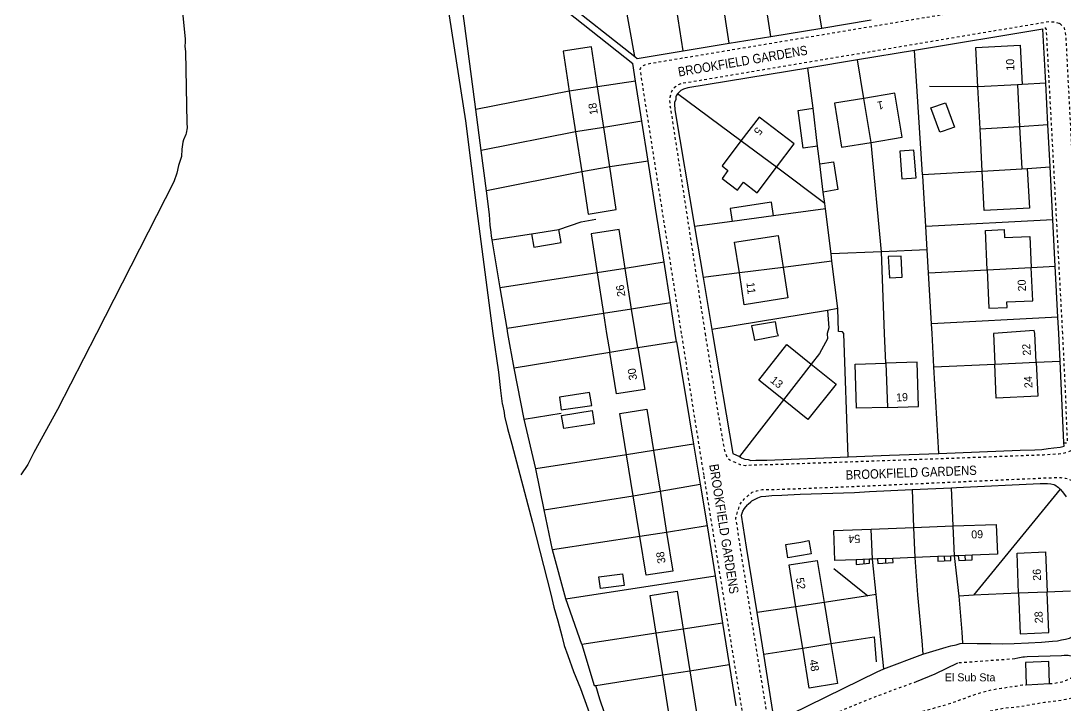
# Model space of a CAD drawing. Extents: x 421500 to 422711, y 436000 to 437000.
# Drawn here: x 421500 to 421695.8, y 436430.3 to 436558.6 of the extents above; entities that cross this region are included whole.
import ezdxf

# ---------------------------------------------------------------- set-up
doc = ezdxf.new("R2010")
doc.units = 0
doc.linetypes.add('716709-ExBase$0$OS-DASHEDLINE', pattern=[1, 0.5, -0.5])
for name, color, linetype in [('716709-ExBase$0$OS-LINE_0001_BLG_OUTLINE', 7, 'Continuous'), ('716709-ExBase$0$OS-LINE_0021_ROAD_OR_TRACK', 8, '716709-ExBase$0$OS-DASHEDLINE'), ('716709-ExBase$0$OS-LINE_0030_BLG_DIVISION', 8, 'Continuous'), ('716709-ExBase$0$OS-LINE_0030_OBSTRUCTING_FEAT', 8, 'Continuous'), ('716709-ExBase$0$OS-LINE_0032_PATH_OR_EDGE', 8, '716709-ExBase$0$OS-DASHEDLINE'), ('716709-ExBase$0$OS-LINE_0052_STEP_OR_UNCLASS', 8, 'Continuous'), ('716709-ExBase$0$OS-TEXT_BUILDING_OR_STRUCTURE', 4, 'Continuous'), ('716709-ExBase$0$OS-TEXT_ROAD_NAME', 7, 'Continuous')]:
    doc.layers.add(name, color=color, linetype=linetype)
doc.styles.add('716709-ExBase$0$Romans', font='romans.shx', dxfattribs={"width": 0.9})
doc.styles.add('716709-ExBase$0$Standard', font='romans.shx')

msp = doc.modelspace()

# ---------------------------------------------------------------- linework, layer by layer
at = {"layer": '716709-ExBase$0$OS-LINE_0001_BLG_OUTLINE'}
for p, q in [((421609.26, 436538.56), (421608.09, 436546.21)), ((421679.8, 436538.35), (421679.39, 436546.21)), ((421687.7, 436546.65), (421686.8, 436546.6)), ((421686.8, 436546.6), (421687.22, 436538.8)), ((421602.8, 436545.4), (421603.98, 436537.75)), ((421610.38, 436531.19), (421609.26, 436538.56)), ((421680.21, 436530.41), (421679.8, 436538.35)), ((421687.22, 436538.8), (421687.65, 436530.85)), ((421603.98, 436537.75), (421605.13, 436530.27)), ((421687.65, 436530.85), (421688.65, 436530.9)), ((421608.03, 436511.37), (421609.22, 436503.74)), ((421614.49, 436504.56), (421613.29, 436512.19)), ((421609.22, 436503.74), (421609.8, 436500)), ((421615.2, 436500), (421614.49, 436504.56)), ((421609.8, 436500), (421610.39, 436496.41)), ((421615.66, 436497.26), (421615.2, 436500)), ((421682.35, 436500), (421682.56, 436494.26)), ((421690.35, 436494.61), (421690.1, 436500)), ((421618.59, 436478.04), (421619.81, 436470.41)), ((421614.77, 436469.54), (421613.51, 436477.25)), ((421619.81, 436470.41), (421621.04, 436462.7)), ((421616, 436461.92), (421614.77, 436469.54)), ((421667.33, 436463.61), (421674.76, 436463.9)), ((421659.4, 436463.31), (421667.33, 436463.61)), ((421667.55, 436457.99), (421663.45, 436457.83)), ((421671.9, 436458.16), (421667.55, 436457.99)), ((421674.35, 436458.26), (421671.9, 436458.16)), ((421675, 436458.28), (421674.35, 436458.26)), ((421675.7, 436458.31), (421675, 436458.28)), ((421678.3, 436458.41), (421675.7, 436458.31)), ((421659.1, 436457.66), (421656.55, 436457.56)), ((421659.65, 436457.68), (421659.1, 436457.66)), ((421660.55, 436457.71), (421659.65, 436457.68)), ((421663.45, 436457.83), (421660.55, 436457.71)), ((421646.56, 436441.01), (421645.29, 436448.76)), ((421650.57, 436449.57), (421651.85, 436441.86)), ((421624.13, 436444.56), (421625.38, 436436.76)), ((421620.32, 436435.97), (421619.08, 436443.79)), ((421625.38, 436436.76), (421626.63, 436428.91)), ((421621.59, 436428.03), (421620.32, 436435.97))]:
    msp.add_line(p, q, dxfattribs=at)
at = {"layer": '716709-ExBase$0$OS-LINE_0001_BLG_OUTLINE', "flags": 128}
for points in [[(421679.39, 436546.21), (421679, 436553.6), (421687.3, 436554.05), (421687.7, 436546.65)], [(421608.09, 436546.21), (421606.95, 436553.7), (421601.65, 436552.9), (421602.8, 436545.4)], [(421658.04, 436544.05), (421652.55, 436543.15), (421653.85, 436534.9), (421659.4, 436535.8)], [(421659.4, 436535.8), (421665.2, 436536.75), (421663.8, 436545), (421658.04, 436544.05)], [(421641.66, 436531.13), (421644.95, 436535.5), (421638.4, 436540.55), (421634.99, 436536.07)], [(421634.99, 436536.07), (421631.45, 436531.4), (421632.55, 436530.5), (421631.45, 436529.05), (421634.35, 436526.85), (421635.45, 436528.35), (421638.05, 436526.35), (421641.66, 436531.13)], [(421605.13, 436530.27), (421606.35, 436522.35), (421611.6, 436523.2), (421610.38, 436531.19)], [(421688.65, 436530.9), (421689.05, 436523.5), (421680.6, 436523.05), (421680.21, 436530.41)], [(421613.29, 436512.19), (421612.15, 436519.5), (421606.9, 436518.65), (421608.03, 436511.37)], [(421681.13, 436511.93), (421680.8, 436519.3), (421684.3, 436519.45), (421684.4, 436517.95), (421689.15, 436518.15), (421689.41, 436512.37)], [(421634.68, 436511.33), (421633.8, 436517.1), (421641.95, 436518.35), (421642.87, 436512.37)], [(421642.87, 436512.37), (421643.75, 436506.65), (421635.6, 436505.35), (421634.68, 436511.33)], [(421681.13, 436511.93), (421681.45, 436504.7), (421684.9, 436504.85), (421684.85, 436505.9), (421689.7, 436506.1), (421689.41, 436512.37)], [(421690.1, 436500), (421689.95, 436500.55), (421682.35, 436500)], [(421615.66, 436497.26), (421616.95, 436489.5), (421611.65, 436488.65), (421610.39, 436496.41)], [(421642.95, 436487.53), (421638.35, 436491.25), (421643.6, 436497.9), (421648.17, 436494.22)], [(421648.17, 436494.22), (421652.85, 436490.45), (421647.5, 436483.85), (421642.95, 436487.53)], [(421662.45, 436486.13), (421656.65, 436485.95), (421656.4, 436494.25), (421662.12, 436494.42)], [(421662.45, 436486.13), (421668.25, 436486.3), (421668, 436494.6), (421662.12, 436494.42)], [(421690.35, 436494.61), (421690.65, 436488.2), (421682.8, 436487.85), (421682.56, 436494.26)], [(421613.51, 436477.25), (421612.25, 436485), (421617.35, 436485.8), (421618.59, 436478.04)], [(421674.76, 436463.9), (421682.8, 436464.2), (421683.05, 436458.6), (421678.3, 436458.41)], [(421621.04, 436462.7), (421622.2, 436455.45), (421617.2, 436454.65), (421616, 436461.92)], [(421656.55, 436457.56), (421652.6, 436457.4), (421652.4, 436463.05), (421659.4, 436463.31)], [(421687.02, 436451.28), (421686.75, 436458.8), (421692.1, 436459.05), (421692.4, 436451.51)], [(421645.29, 436448.76), (421644, 436456.6), (421649.25, 436457.45), (421650.57, 436449.57)], [(421619.08, 436443.79), (421617.95, 436450.85), (421623, 436451.65), (421624.13, 436444.56)], [(421687.02, 436451.28), (421687.3, 436443.7), (421692.7, 436443.9), (421692.4, 436451.51)], [(421651.85, 436441.86), (421653.1, 436434.4), (421647.8, 436433.5), (421646.56, 436441.01)]]:
    msp.add_lwpolyline(points, dxfattribs=at)
at = {"layer": '716709-ExBase$0$OS-LINE_0021_ROAD_OR_TRACK'}
msp.add_line((421628.8, 436468.8), (421628.06, 436473.4), dxfattribs=at)
at = {"layer": '716709-ExBase$0$OS-LINE_0021_ROAD_OR_TRACK', "flags": 128}
for points in [[(421623.85, 436500), (421616.15, 436549.15), (421616.1, 436549.45), (421616.15, 436549.65), (421616.5, 436550.05), (421616.7, 436550.2), (421617.3, 436550.5), (421692.7, 436563.1), (421693.5, 436563.45), (421694.1, 436563.8), (421694.39, 436564.05)], [(421694.67, 436558.09), (421694.65, 436558.1), (421694, 436558.3), (421692.7, 436558.4), (421623.75, 436546.8), (421623.1, 436546.5), (421622.55, 436546.1), (421622.2, 436545.75), (421621.9, 436545.15), (421621.8, 436544.9), (421621.65, 436544.2), (421621.6, 436544), (421621.65, 436542.85), (421621.8, 436542), (421628.25, 436500)], [(421698.8, 436500), (421695.95, 436555.25), (421695.8, 436556.4), (421695.75, 436556.8), (421695.65, 436557.2), (421695.2, 436557.65), (421694.8, 436558), (421694.67, 436558.09)], [(421628.06, 436473.4), (421626.2, 436485), (421624.4, 436496.55), (421623.85, 436500)], [(421628.25, 436500), (421630.4, 436486.65), (421631.75, 436478.75), (421631.95, 436477.8), (421632.05, 436477.5), (421632.35, 436476.85), (421632.45, 436476.7), (421632.9, 436476.3), (421633.15, 436476.1), (421633.48, 436475.96)], [(421697.65, 436478.55), (421697.15, 436478.15), (421696.3, 436477.75), (421695.85, 436477.6), (421694.6, 436477.35), (421693.05, 436477.3), (421691.7, 436477.2), (421673, 436476.5), (421643, 436475.45), (421636.35, 436475.25), (421635.8, 436475.2), (421634.85, 436475.35), (421634.75, 436475.4), (421633.75, 436475.85), (421633.48, 436475.96)], [(421698.63, 436471.08), (421698.5, 436471.2), (421697.65, 436471.9), (421697.55, 436472), (421697.05, 436472.35), (421696.45, 436472.65), (421695.8, 436472.8), (421695, 436472.9), (421693.4, 436472.9), (421692.1, 436472.85), (421656.25, 436471.25), (421640.55, 436470.65), (421638.95, 436470.65), (421638.5, 436470.55), (421637.85, 436470.4), (421637.3, 436470.25), (421637.05, 436470.15), (421636.35, 436469.6), (421635.6, 436469), (421635.55, 436468.9), (421635.05, 436468.35)], [(421636.1, 436423.35), (421635.25, 436429.15), (421629.3, 436465.7), (421628.8, 436468.8)], [(421635.05, 436468.35), (421634.7, 436467.9), (421634.3, 436466.55), (421634.1, 436465.9), (421633.95, 436465.35), (421633.95, 436465.2), (421634.25, 436463.95), (421634.35, 436462.85), (421636.65, 436448.15), (421640.15, 436426.6)], [(421692.85, 436434.35), (421693.85, 436434.45), (421694.65, 436434.6), (421695.2, 436434.7), (421696, 436435), (421696.8, 436435.4), (421698.1, 436436.2), (421699.1, 436436.9), (421700.2, 436437.75), (421700.75, 436438.25), (421701.05, 436438.55), (421701.55, 436439.42)], [(421703.9, 436435.35), (421703.15, 436434.55), (421702.65, 436434.1), (421701.3, 436433.25), (421700.85, 436433), (421699.25, 436432.3), (421697.7, 436431.85), (421695.9, 436431.35), (421694.05, 436431.05), (421691.9, 436430.8), (421687.2, 436430), (421684.3, 436429.7), (421681.3, 436429.1), (421679.55, 436428.7), (421679.3, 436428.65), (421677.7, 436428.45), (421676.05, 436428.15), (421674.5, 436427.8), (421672.8, 436427.5), (421671.4, 436427.2), (421670.35, 436427), (421669.75, 436426.85), (421669.15, 436426.55), (421669.05, 436426.45), (421668.7, 436426.15), (421668.35, 436425.75), (421668.3, 436425.65), (421668.15, 436425.05), (421667.95, 436424.35), (421667.85, 436423.5), (421667.85, 436422.5), (421668.05, 436419.25)], [(421665.22, 436418.98), (421665.15, 436420.8), (421665.15, 436422.6), (421665.1, 436423.6), (421665.15, 436423.9), (421665.35, 436425.15), (421665.5, 436425.75), (421665.9, 436426.7), (421666.15, 436427.25), (421666.3, 436427.55), (421666.7, 436428), (421666.85, 436428.15), (421667.65, 436428.55), (421668.35, 436428.95), (421669.15, 436429.2), (421673.7, 436430.5), (421676.8, 436431.55), (421678.1, 436432.05), (421678.8, 436432.3), (421680.05, 436432.7), (421682.05, 436433.2), (421683.75, 436433.5), (421686.55, 436433.9), (421687.75, 436434.1), (421688.45, 436434.15)]]:
    msp.add_lwpolyline(points, dxfattribs=at)
at = {"layer": '716709-ExBase$0$OS-LINE_0030_BLG_DIVISION'}
for p, q in [((421608.09, 436546.21), (421602.8, 436545.4)), ((421686.8, 436546.6), (421679.39, 436546.21)), ((421659.4, 436535.8), (421658.04, 436544.05)), ((421609.26, 436538.56), (421603.98, 436537.75)), ((421679.8, 436538.35), (421687.22, 436538.8)), ((421641.66, 436531.13), (421634.99, 436536.07)), ((421610.38, 436531.19), (421605.13, 436530.27)), ((421680.21, 436530.41), (421687.65, 436530.85)), ((421613.29, 436512.19), (421608.03, 436511.37)), ((421642.87, 436512.37), (421634.68, 436511.33)), ((421681.13, 436511.93), (421689.41, 436512.37)), ((421614.49, 436504.56), (421609.22, 436503.74)), ((421648.17, 436494.22), (421642.95, 436487.53)), ((421662.12, 436494.42), (421662.45, 436486.13)), ((421682.56, 436494.26), (421690.35, 436494.61)), ((421618.59, 436478.04), (421613.51, 436477.25)), ((421614.77, 436469.54), (421619.81, 436470.41)), ((421675, 436458.28), (421674.76, 436463.9)), ((421621.04, 436462.7), (421616, 436461.92)), ((421659.65, 436457.68), (421659.4, 436463.31)), ((421667.33, 436463.61), (421667.55, 436457.99)), ((421692.4, 436451.51), (421687.02, 436451.28)), ((421650.57, 436449.57), (421645.29, 436448.76)), ((421624.13, 436444.56), (421619.08, 436443.79)), ((421646.56, 436441.01), (421651.85, 436441.86)), ((421620.32, 436435.97), (421625.38, 436436.76))]:
    msp.add_line(p, q, dxfattribs=at)
at = {"layer": '716709-ExBase$0$OS-LINE_0030_OBSTRUCTING_FEAT'}
for p, q in [((421650.15, 436557.24), (421645.23, 436587.59)), ((421624.15, 436552.97), (421619.39, 436583.11)), ((421587.21, 436572.39), (421614.7, 436550.6)), ((421640.6, 436555.67), (421638.71, 436568.12)), ((421632.75, 436554.38), (421630.84, 436566.89)), ((421615.1, 436551.87), (421612.94, 436563.93)), ((421650.15, 436557.24), (421659.37, 436558.75)), ((421640.6, 436555.67), (421650.15, 436557.24)), ((421691.6, 436557), (421667.5, 436553.02)), ((421692.12, 436546.9), (421691.6, 436557)), ((421624.15, 436552.97), (421632.75, 436554.38)), ((421632.75, 436554.38), (421640.6, 436555.67)), ((421615.1, 436551.87), (421615.51, 436551.55)), ((421615.51, 436551.55), (421624.15, 436552.97)), ((421667.5, 436553.02), (421656.86, 436551.26)), ((421667.94, 436546.33), (421667.5, 436553.02)), ((421615.22, 436547.29), (421614.7, 436550.6)), ((421656.86, 436551.26), (421647.53, 436549.72)), ((421658.04, 436544.05), (421656.86, 436551.26)), ((421648.5, 436542.2), (421647.53, 436549.72)), ((421615.22, 436547.29), (421608.09, 436546.21)), ((421616.4, 436539.77), (421615.22, 436547.29)), ((421669.04, 436529.75), (421667.94, 436546.33)), ((421692.12, 436546.9), (421687.7, 436546.65)), ((421692.52, 436539.15), (421692.12, 436546.9)), ((421602.8, 436545.4), (421585.3, 436541.97)), ((421634.99, 436536.07), (421623.1, 436544.9)), ((421649.35, 436535.1), (421648.5, 436542.2)), ((421586.3, 436534.3), (421585.3, 436541.97)), ((421616.4, 436539.77), (421609.26, 436538.56)), ((421617.57, 436532.31), (421616.4, 436539.77)), ((421687.22, 436538.8), (421692.52, 436539.15)), ((421692.94, 436531.2), (421692.52, 436539.15)), ((421603.98, 436537.75), (421586.3, 436534.3)), ((421587.28, 436526.71), (421586.3, 436534.3)), ((421649.77, 436531.75), (421649.35, 436535.1)), ((421661.3, 436515.29), (421659.4, 436535.8)), ((421617.57, 436532.31), (421610.38, 436531.19)), ((421618.97, 436523.44), (421617.57, 436532.31)), ((421650.69, 436524.36), (421641.66, 436531.13)), ((421650.42, 436526.5), (421649.77, 436531.75)), ((421669.04, 436529.75), (421680.21, 436530.41)), ((421688.65, 436530.9), (421692.94, 436531.2)), ((421693.45, 436521.31), (421692.94, 436531.2)), ((421605.13, 436530.27), (421587.28, 436526.71)), ((421650.69, 436524.36), (421650.42, 436526.5)), ((421620.56, 436513.32), (421618.97, 436523.44)), ((421650.82, 436523.36), (421641.1, 436522.04)), ((421650.82, 436523.36), (421650.69, 436524.36)), ((421651.87, 436514.88), (421650.82, 436523.36)), ((421633.34, 436520.98), (421626.28, 436520.02)), ((421641.1, 436522.04), (421633.34, 436520.98)), ((421693.45, 436521.31), (421669.61, 436520.04)), ((421693.9, 436512.61), (421693.45, 436521.31)), ((421588.37, 436517.53), (421595.72, 436518.66)), ((421595.72, 436518.66), (421600.85, 436519.45)), ((421626.28, 436520.02), (421627.89, 436510.47)), ((421669.87, 436515.65), (421669.61, 436520.04)), ((421589.87, 436508.53), (421588.37, 436517.53)), ((421661.3, 436515.29), (421651.87, 436514.88)), ((421652.04, 436513.54), (421651.87, 436514.88)), ((421669.87, 436515.65), (421661.3, 436515.29)), ((421661.9, 436500), (421661.3, 436515.29)), ((421670.13, 436511.35), (421669.87, 436515.65)), ((421620.56, 436513.32), (421613.29, 436512.19)), ((421621.75, 436505.7), (421620.56, 436513.32)), ((421652.04, 436513.54), (421642.87, 436512.37)), ((421653.15, 436504.65), (421652.04, 436513.54)), ((421608.03, 436511.37), (421589.87, 436508.53)), ((421634.68, 436511.33), (421627.89, 436510.47)), ((421670.13, 436511.35), (421681.13, 436511.93)), ((421670.69, 436501.8), (421670.13, 436511.35)), ((421689.41, 436512.37), (421693.9, 436512.61)), ((421694.39, 436503.05), (421693.9, 436512.61)), ((421627.89, 436510.47), (421629.53, 436500.71)), ((421591.15, 436500.91), (421589.87, 436508.53)), ((421621.75, 436505.7), (421614.49, 436504.56)), ((421622.65, 436500), (421621.75, 436505.7)), ((421609.22, 436503.74), (421591.15, 436500.91)), ((421651.2, 436504.28), (421629.53, 436500.71)), ((421653.15, 436504.65), (421651.2, 436504.28)), ((421694.39, 436503.05), (421670.69, 436501.8)), ((421694.55, 436500), (421694.39, 436503.05)), ((421670.8, 436500), (421670.69, 436501.8)), ((421591.3, 436500), (421591.15, 436500.91)), ((421592.45, 436493.5), (421591.3, 436500)), ((421622.91, 436498.43), (421622.65, 436500)), ((421629.53, 436500.71), (421629.65, 436500)), ((421655.05, 436476.85), (421654.25, 436500)), ((421662.12, 436494.42), (421661.9, 436500)), ((421671.15, 436493.75), (421670.8, 436500)), ((421694.8, 436494.81), (421694.55, 436500)), ((421615.66, 436497.26), (421610.39, 436496.41)), ((421622.91, 436498.43), (421615.66, 436497.26)), ((421622.91, 436498.43), (421624.52, 436488.73)), ((421610.39, 436496.41), (421592.45, 436493.5)), ((421594.35, 436483.95), (421592.45, 436493.5)), ((421671.15, 436493.75), (421682.56, 436494.26)), ((421672.05, 436477.5), (421671.15, 436493.75)), ((421690.35, 436494.61), (421694.8, 436494.81)), ((421695.52, 436479.49), (421694.8, 436494.81)), ((421624.52, 436488.73), (421626.1, 436479.21)), ((421642.95, 436487.53), (421634.68, 436476.9)), ((421594.35, 436483.95), (421601.3, 436485.05)), ((421596.55, 436474.6), (421594.35, 436483.95)), ((421626.1, 436479.21), (421618.59, 436478.04)), ((421626.1, 436479.21), (421627.34, 436471.71)), ((421662.81, 436477.15), (421672.05, 436477.5)), ((421613.51, 436477.25), (421596.55, 436474.6)), ((421655.05, 436476.85), (421662.81, 436477.15)), ((421598.08, 436466.92), (421596.55, 436474.6)), ((421619.81, 436470.41), (421627.34, 436471.71)), ((421627.34, 436471.71), (421628.63, 436463.92)), ((421659.09, 436470.33), (421667.05, 436470.71)), ((421667.05, 436470.71), (421674.45, 436471.06)), ((421667.05, 436470.71), (421667.33, 436463.61)), ((421674.76, 436463.9), (421674.45, 436471.06)), ((421694.84, 436470.79), (421678.56, 436450.91)), ((421598.08, 436466.92), (421614.77, 436469.54)), ((421599.68, 436459.43), (421598.08, 436466.92)), ((421628.63, 436463.92), (421621.04, 436462.7)), ((421628.63, 436463.92), (421630.12, 436454.58)), ((421616, 436461.92), (421599.68, 436459.43)), ((421647.7, 436461.15), (421648.02, 436459.42)), ((421602.15, 436450.25), (421599.68, 436459.43)), ((421675.9, 436450.75), (421675, 436458.28)), ((421660.3, 436451.05), (421659.65, 436457.68)), ((421602.15, 436450.25), (421630.12, 436454.58)), ((421630.12, 436454.58), (421631.54, 436445.67)), ((421652.4, 436455.9), (421658.74, 436450.81)), ((421605.13, 436441.69), (421602.15, 436450.25)), ((421658.74, 436450.81), (421650.57, 436449.57)), ((421660.3, 436451.05), (421658.74, 436450.81)), ((421661.75, 436437.15), (421660.3, 436451.05)), ((421678.56, 436450.91), (421675.9, 436450.75)), ((421687.02, 436451.28), (421678.56, 436450.91)), ((421696.76, 436451.7), (421692.4, 436451.51)), ((421645.29, 436448.76), (421638.02, 436447.65)), ((421639.3, 436439.85), (421638.02, 436447.65)), ((421631.54, 436445.67), (421624.13, 436444.56)), ((421631.54, 436445.67), (421632.77, 436437.91)), ((421619.08, 436443.79), (421605.13, 436441.69)), ((421639.3, 436439.85), (421646.56, 436441.01)), ((421641.25, 436427.15), (421639.3, 436439.85)), ((421661.75, 436437.15), (421669.1, 436439.9)), ((421625.38, 436436.76), (421632.77, 436437.91)), ((421632.77, 436437.91), (421634, 436430.2)), ((421641.25, 436427.15), (421660.51, 436436.55)), ((421660.51, 436436.55), (421661.75, 436437.15)), ((421607.79, 436434.02), (421620.32, 436435.97)), ((421688.45, 436434.15), (421692.85, 436434.35))]:
    msp.add_line(p, q, dxfattribs=at)
at = {"layer": '716709-ExBase$0$OS-LINE_0030_OBSTRUCTING_FEAT', "flags": 128}
for points in [[(421519.19, 436662.57), (421521.85, 436639.55), (421525.25, 436609.35), (421528.55, 436577.8), (421530.8, 436555.15), (421530.8, 436554.6), (421530.75, 436553.85), (421530.85, 436552.8), (421531.1, 436539.45), (421531.15, 436538.5), (421531, 436537.55), (421530.95, 436537.3), (421530.5, 436536.25), (421530.35, 436535.85), (421530.2, 436534.5), (421530.1, 436533.15), (421529.55, 436531.45), (421529.25, 436530.05), (421528.7, 436528.4), (421514.15, 436500)], [(421587.42, 436573.96), (421587.45, 436573.7), (421615.1, 436551.87)], [(421578.61, 436572.05), (421580.3, 436559.5), (421583.35, 436539.85), (421585.5, 436522.95), (421588.45, 436500)], [(421585.3, 436541.97), (421583.25, 436557.65), (421581.3, 436572.05)], [(421647.53, 436549.72), (421625, 436546), (421624.2, 436545.75), (421623.7, 436545.5), (421623.45, 436545.3), (421623.1, 436544.9)], [(421679.39, 436546.21), (421679.15, 436546.2), (421670.3, 436546.3)], [(421623.1, 436544.9), (421622.85, 436544.55), (421622.75, 436544.35), (421622.75, 436543.85), (421622.55, 436543.25), (421622.5, 436542.95), (421622.6, 436541.9), (421626.28, 436520.02)], [(421649.35, 436535.1), (421646.65, 436534.7), (421645.7, 436541.8), (421648.5, 436542.2)], [(421672.92, 436537.93), (421672.25, 436537.7), (421670.6, 436542.25), (421673.3, 436543.2), (421675, 436538.65), (421672.92, 436537.93)], [(421664.75, 436534.15), (421665.15, 436528.95), (421667.8, 436529.15), (421667.4, 436534.35), (421664.75, 436534.15)], [(421649.77, 436531.75), (421652.35, 436532.15), (421653.15, 436526.95), (421650.42, 436526.5)], [(421669.61, 436520.04), (421669.05, 436529.55), (421669.04, 436529.75)], [(421588.37, 436517.53), (421588.25, 436518.25), (421588.15, 436519), (421588, 436520.3), (421587.85, 436522.3), (421587.28, 436526.71)], [(421641.1, 436522.04), (421640.7, 436524.6), (421632.95, 436523.4), (421633.34, 436520.98)], [(421600.85, 436519.45), (421605, 436520.9), (421607.75, 436521.4)], [(421595.72, 436518.66), (421596.15, 436516.15), (421601.25, 436517.05), (421600.85, 436519.45)], [(421662.8, 436510.4), (421665.2, 436510.55), (421665, 436514.5), (421662.6, 436514.4), (421662.8, 436510.4)], [(421651.2, 436504.28), (421651.45, 436501.05), (421651.15, 436500)], [(421654.25, 436500), (421654.05, 436500.3), (421653.25, 436500.35), (421653.15, 436504.65)], [(421641.85, 436500), (421641.45, 436502.15), (421636.95, 436501.4), (421637.25, 436500)], [(421514.15, 436500), (421506.85, 436485.75), (421502.4, 436477.65), (421501.3, 436475.4), (421500, 436473.5)], [(421588.45, 436500), (421589.55, 436492.7), (421589.9, 436489.3), (421590.25, 436486.8), (421590.3, 436486.65), (421590.6, 436485.15), (421590.65, 436484.5), (421591.25, 436482.2), (421592.05, 436479.25), (421595.9, 436464.55), (421599.35, 436451.1), (421599.9, 436448.7), (421600.65, 436446.1), (421601.4, 436443.3), (421601.85, 436441.5), (421602.55, 436439.6), (421603.6, 436436.65), (421604.9, 436433.45), (421607.1, 436427.4)], [(421629.65, 436500), (421633.45, 436477.5), (421634.68, 436476.9)], [(421637.25, 436500), (421637.55, 436498.75), (421642, 436499.6), (421641.85, 436500)], [(421651.15, 436500), (421651.2, 436498.95), (421649.7, 436496.2), (421648.17, 436494.22)], [(421606.6, 436488.9), (421600.95, 436488.05), (421601.25, 436485.65), (421607, 436486.5), (421606.6, 436488.9)], [(421607.45, 436483.05), (421601.75, 436482.15), (421601.35, 436484.6), (421607.1, 436485.55), (421607.45, 436483.05)], [(421672.05, 436477.5), (421687.35, 436478.1), (421690.1, 436478.2), (421691.4, 436478.25), (421692.55, 436478.4), (421693.65, 436478.55), (421694.8, 436478.7), (421695.55, 436478.85), (421695.52, 436479.49)], [(421634.68, 436476.9), (421635.1, 436476.7), (421635.7, 436476.45), (421636.35, 436476.35), (421636.85, 436476.2), (421637.75, 436476.25), (421639.85, 436476.25), (421655.05, 436476.85)], [(421674.45, 436471.06), (421675.4, 436471.1), (421691.05, 436471.85), (421692.45, 436471.85), (421693.05, 436471.8), (421693.65, 436471.65), (421693.8, 436471.6), (421694.5, 436471.1), (421694.7, 436470.95), (421694.84, 436470.79)], [(421638.02, 436447.65), (421636, 436459.95), (421635.1, 436465.95), (421635.35, 436466.7), (421635.65, 436467.2), (421636.2, 436467.85), (421636.35, 436468), (421636.82, 436468.41), (421637.05, 436468.6), (421637.3, 436468.75), (421638.15, 436469.15), (421638.8, 436469.4), (421639.65, 436469.5), (421640.8, 436469.6), (421642.65, 436469.7), (421646.1, 436469.83)], [(421646.1, 436469.83), (421656.25, 436470.2), (421659.09, 436470.33)], [(421694.84, 436470.79), (421695.25, 436470.3), (421695.95, 436469.35)], [(421648.02, 436459.42), (421648.15, 436458.7), (421643.8, 436457.95), (421643.4, 436460.4), (421646.19, 436460.89), (421647.7, 436461.15)], [(421667.55, 436457.99), (421668.1, 436451), (421668.9, 436442.35), (421669.1, 436439.9)], [(421671.9, 436458.16), (421671.9, 436457.3), (421674.35, 436457.4), (421674.35, 436458.26)], [(421675.7, 436458.31), (421675.8, 436457.45), (421678.3, 436457.55), (421678.3, 436458.41)], [(421656.55, 436457.56), (421656.6, 436456.7), (421659.1, 436456.9), (421659.1, 436457.66)], [(421660.55, 436457.71), (421660.65, 436456.85), (421663.5, 436457.05), (421663.45, 436457.83)], [(421613.1, 436452.75), (421608.65, 436452.15), (421608.35, 436454.35), (421612.8, 436454.95), (421613.1, 436452.75)], [(421676.6, 436441.95), (421676.45, 436444), (421675.9, 436450.75)], [(421651.85, 436441.86), (421659.95, 436443.15), (421660.35, 436438.45)], [(421676.6, 436441.95), (421679.25, 436441.85), (421681.8, 436441.85), (421684, 436441.8), (421686.2, 436441.85), (421688.9, 436442), (421691.3, 436442.1), (421693.4, 436442.3), (421694.35, 436442.35), (421695.1, 436442.55), (421695.8, 436442.7), (421696.55, 436442.85), (421697.15, 436443.2)], [(421605.13, 436441.69), (421607.44, 436433.97), (421607.79, 436434.02)], [(421669.1, 436439.9), (421673.45, 436441.2), (421674.35, 436441.45), (421675.3, 436441.65), (421676.05, 436441.9), (421676.6, 436441.95)], [(421696.9, 436439.48), (421696.6, 436439.55), (421696.35, 436439.6), (421695.55, 436439.6), (421695.05, 436439.55), (421688.65, 436439.35), (421688.15, 436439.3), (421687.85, 436439.3), (421687.5, 436439.25), (421686.9, 436439.15), (421686.33, 436438.98)], [(421692.85, 436434.35), (421692.7, 436438.5), (421688.3, 436438.3), (421688.45, 436434.15)], [(421675.6, 436438.2), (421671.3, 436436.1), (421667.85, 436434.68)], [(421610.3, 436426.05), (421609.4, 436428.85), (421608.55, 436431.45), (421607.79, 436434.02)]]:
    msp.add_lwpolyline(points, dxfattribs=at)
at = {"layer": '716709-ExBase$0$OS-LINE_0032_PATH_OR_EDGE'}
msp.add_line((421686.33, 436438.98), (421675.6, 436438.2), dxfattribs=at)
at = {"layer": '716709-ExBase$0$OS-LINE_0032_PATH_OR_EDGE', "flags": 128}
for points in [[(421695.3, 436500), (421692.25, 436556.95), (421692.15, 436557.15), (421691.9, 436557.3), (421691.7, 436557.3), (421691.6, 436557)], [(421695.52, 436479.49), (421696.1, 436479.5), (421696.2, 436479.55), (421695.8, 436489.85), (421695.3, 436500)], [(421667.85, 436434.68), (421663.85, 436433.25), (421660.85, 436432.1), (421657.8, 436430.95), (421652.77, 436428.81)]]:
    msp.add_lwpolyline(points, dxfattribs=at)
at = {"layer": '716709-ExBase$0$OS-LINE_0052_STEP_OR_UNCLASS'}
for p, q in [((421673.1, 436458.2), (421673.15, 436457.35)), ((421676.95, 436458.3), (421677, 436457.5)), ((421658, 436457.6), (421658, 436456.85)), ((421662.1, 436457.7), (421662.05, 436457.05))]:
    msp.add_line(p, q, dxfattribs=at)

# ---------------------------------------------------------------- texts
at = {"layer": '716709-ExBase$0$OS-TEXT_BUILDING_OR_STRUCTURE', "char_height": 1.5, "attachment_point": 7, "style": '716709-ExBase$0$Standard'}
for s, insert, width, rotation in [('{\\fHeledd|b0|i0|c0|p34;10}', (421686.25, 436549.25), 3, 91.2), ('{\\fHeledd|b0|i0|c0|p34;18}', (421608.2, 436541.1), 3, 99.1), ('{\\fHeledd|b0|i0|c0|p34;1}', (421661.55, 436543.6), 1.5, 190.1), ('{\\fHeledd|b0|i0|c0|p34;5}', (421637.95, 436538.8), 1.5, 232.1), ('{\\fHeledd|b0|i0|c0|p34;26}', (421613.35, 436507), 3, 98.5), ('{\\fHeledd|b0|i0|c0|p34;11}', (421636, 436509.5), 3, 277), ('{\\fHeledd|b0|i0|c0|p34;20}', (421688.45, 436507.9), 3, 92.4), ('{\\fHeledd|b0|i0|c0|p34;22}', (421689.35, 436495.9), 3, 94.7), ('{\\fHeledd|b0|i0|c0|p34;30}', (421615.55, 436491.35), 3, 98.6), ('{\\fHeledd|b0|i0|c0|p34;13}', (421640.35, 436490.95), 3, 321.7), ('{\\fHeledd|b0|i0|c0|p34;24}', (421689.65, 436489.8), 3, 93.9), ('{\\fHeledd|b0|i0|c0|p34;19}', (421664.1, 436487.2), 3, 3), ('{\\fHeledd|b0|i0|c0|p34;54}', (421657.3, 436462.3), 3, 183), ('{\\fHeledd|b0|i0|c0|p34;60}', (421680.35, 436463.15), 3, 182.1), ('{\\fHeledd|b0|i0|c0|p34;38}', (421620.9, 436457), 3, 99.4), ('{\\fHeledd|b0|i0|c0|p34;52}', (421645.25, 436454.1), 3, 279.1), ('{\\fHeledd|b0|i0|c0|p34;26}', (421691.25, 436453.65), 3, 91.6), ('{\\fHeledd|b0|i0|c0|p34;28}', (421691.6, 436445.7), 3, 92.2), ('{\\fHeledd|b0|i0|c0|p34;48}', (421647.8, 436438.75), 3, 279)]:
    msp.add_mtext(s, dxfattribs=dict(at, insert=insert, width=width, rotation=rotation))
at = {"layer": '716709-ExBase$0$OS-TEXT_BUILDING_OR_STRUCTURE', "insert": (421673.2, 436434.75), "char_height": 1.5, "width": 12.4167, "attachment_point": 7, "style": '716709-ExBase$0$Standard'}
msp.add_mtext('{\\fHeledd|b0|i0|c0|p34;El Sub Sta}', dxfattribs=at)
at = {"layer": '716709-ExBase$0$OS-TEXT_ROAD_NAME', "char_height": 1.75, "width": 42.3405, "style": '716709-ExBase$0$Romans'}
for insert, attachment_point, rotation in [((421623.35, 436548.1), 7, 9.7), ((421629, 436475.35), 7, 279), ((421666.9, 436473.9), 5, 2.1)]:
    msp.add_mtext('{\\fHeledd|b0|i0|c0|p34;BROOKFIELD GARDENS}', dxfattribs=dict(at, insert=insert, attachment_point=attachment_point, rotation=rotation))

doc.saveas('drawing.dxf')
